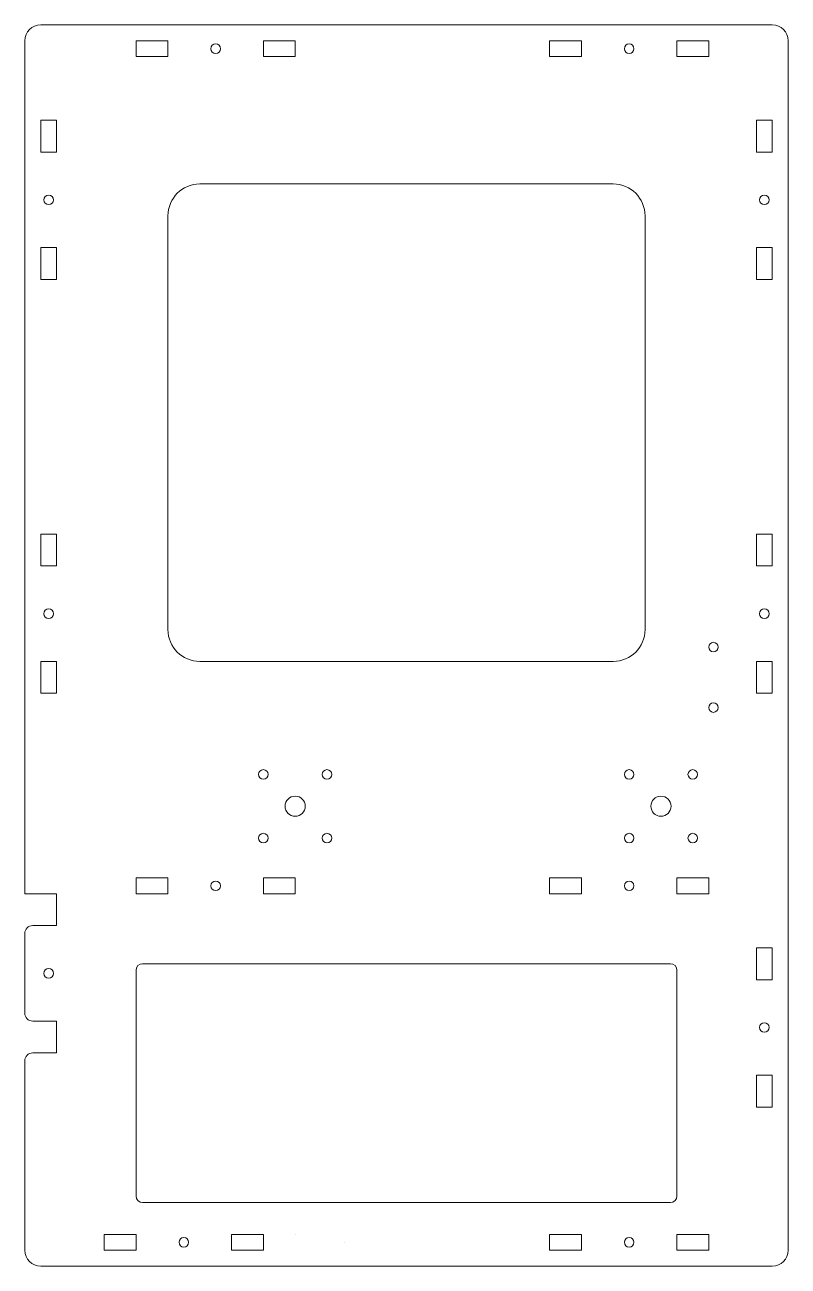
# Model space of a CAD drawing. Header units: millimetres. Extents: x -233 to 8, y -382 to 8.
import ezdxf

# ---------------------------------------------------------------- set-up
doc = ezdxf.new("R2010")
doc.units = ezdxf.units.MM
doc.layers.get('0').update_dxf_attribs({"linetype": 'CONTINUOUS', "lineweight": 0, "true_color": 0x000000})

# ---------------------------------------------------------------- blocks, each defined once
blk = doc.blocks.new('m8 holes')
for centre, radius in [((-10, 10), 1.5), ((10, 10), 1.5), ((0, 0), 3.17), ((-10, -10), 1.5), ((10, -10), 1.5)]:
    blk.add_circle(centre, radius)
blk = doc.blocks.new('slot')
for p, q in [((5, 5), (15, 5)), ((5, 5), (5, 0)), ((15, 0), (15, 5)), ((45, 5), (45, 0)), ((45, 5), (55, 5)), ((55, 0), (55, 5)), ((5, 0), (15, 0)), ((45, 0), (55, 0))]:
    blk.add_line(p, q)
blk.add_circle((30, 2.5), 1.5)

msp = doc.modelspace()

# ---------------------------------------------------------------- linework, layer by layer
for p, q in [((2.5, 7.5), (-227.5, 7.5)), ((-232.5, 2.5), (-232.5, -265.5)), ((7.5, -377.5), (7.5, 2.5)), ((-147.5, -2.5), (-147.5, -2.5)), ((7.5, -5.49), (7.5, -5.49)), ((-177.5, -42.5), (-47.5, -42.5)), ((-187.5, -182.5), (-187.5, -52.5)), ((-37.5, -52.5), (-37.5, -182.5)), ((-177.5, -192.5), (-47.5, -192.5)), ((-227.5, -265.5), (-232.5, -265.5)), ((-222.5, -265.5), (-227.5, -265.5)), ((-222.5, -265.5), (-222.5, -275.5)), ((-227.5, -275.5), (-230, -275.5)), ((-227.5, -275.5), (-222.5, -275.5)), ((-232.5, -278), (-232.5, -303)), ((-195.5, -287.5), (-29.5, -287.5)), ((-197.5, -289.5), (-197.5, -360.5)), ((-27.5, -360.5), (-27.5, -289.5)), ((-227.5, -305.5), (-230, -305.5)), ((-222.5, -305.5), (-227.5, -305.5)), ((-222.5, -305.5), (-222.5, -315.5)), ((-227.5, -315.5), (-230, -315.5)), ((-227.5, -315.5), (-222.5, -315.5)), ((-232.5, -318), (-232.5, -377.5)), ((-195.5, -362.5), (-29.5, -362.5)), ((-147.5, -372.5), (-147.5, -372.5)), ((-131.87, -374.98), (-131.87, -374.98)), ((2.5, -382.5), (-227.5, -382.5))]:
    msp.add_line(p, q)
for centre in [(-16, -188), (-16, -207), (-225, -290.5)]:
    msp.add_circle(centre, 1.5)
for centre, radius, start, end in [((-227.5, 2.5), 5, 90, 180), ((2.5, 2.5), 5, 0, 90), ((-177.5, -52.5), 10, 90, 180), ((-47.5, -52.5), 10, 0, 90), ((-177.5, -182.5), 10, 180, 270), ((-47.5, -182.5), 10, 270, 0), ((-230, -278), 2.5, 90, 180), ((-195.5, -289.5), 2, 90, 180), ((-29.5, -289.5), 2, 0, 90), ((-230, -303), 2.5, 180, 270), ((-230, -318), 2.5, 90, 180), ((-195.5, -360.5), 2, 180, 270), ((-29.5, -360.5), 2, 270, 0), ((-227.5, -377.5), 5, 180, 270), ((2.5, -377.5), 5, 270, 0)]:
    msp.add_arc(centre, radius, start, end)

# ---------------------------------------------------------------- block references
for name, p in [('slot', (-202.5, -2.5)), ('slot', (-72.5, -2.5)), ('m8 holes', (-147.5, -238)), ('m8 holes', (-32.5, -238)), ('slot', (-202.5, -265.5)), ('slot', (-72.5, -265.5))]:
    msp.add_blockref(name, p)
for p, rotation in [((-227.5, -17.5), 270), ((2.5, -77.5), 90), ((-227.5, -147.5), 270), ((2.5, -207.5), 90), ((2.5, -337.5), 90)]:
    msp.add_blockref('slot', p, dxfattribs=dict(rotation=rotation))
at = {"yscale": -1}
for p in [(-212.5, -372.5), (-72.5, -372.5)]:
    msp.add_blockref('slot', p, dxfattribs=at)

doc.saveas('drawing.dxf')
